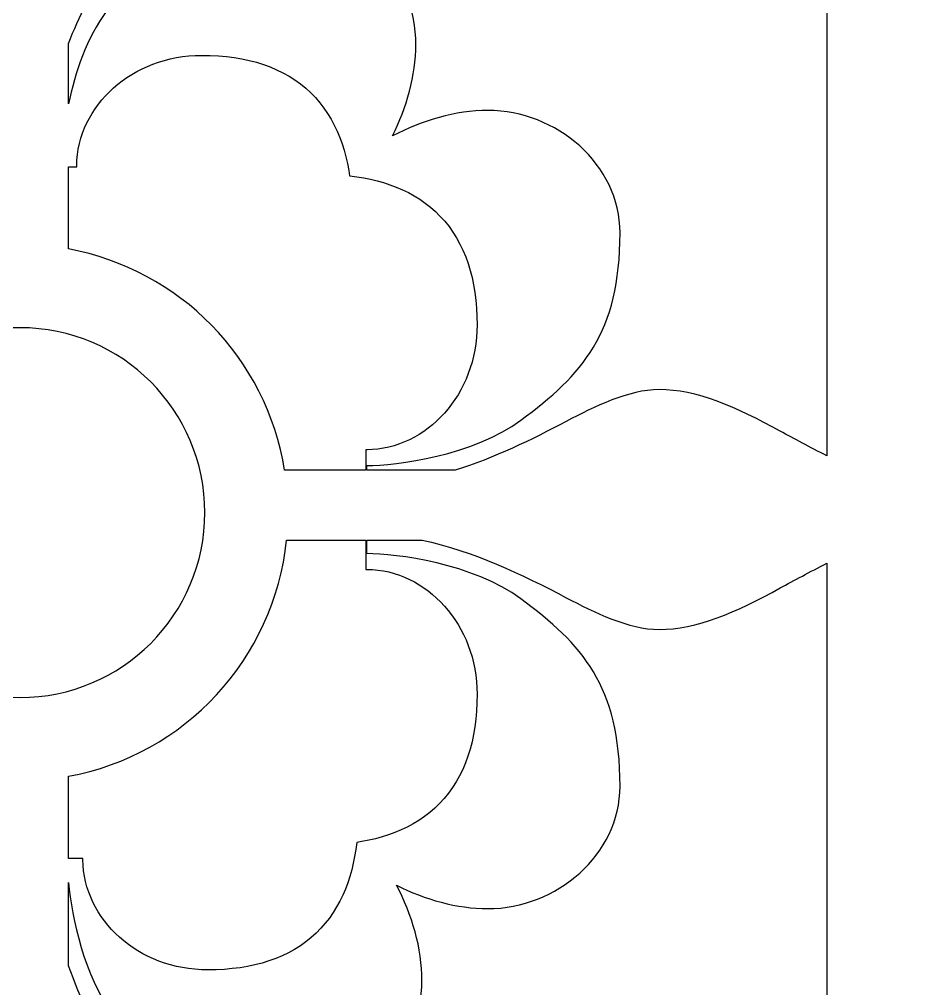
# Model space of a CAD drawing. Header units: centimetres. Extents: x 20.9 to 27, y -2.7 to 9.
# Drawn here: x 21.722 to 22.323, y -1.455 to -0.808 of the extents above; entities that cross this region are included whole.
import ezdxf

# ---------------------------------------------------------------- set-up
doc = ezdxf.new("R2010")
doc.units = ezdxf.units.CM
doc.header["$MEASUREMENT"] = 0
doc.layers.add('layer 1', color=7, linetype='Continuous')

msp = doc.modelspace()

# ---------------------------------------------------------------- linework, layer by layer
at = {"layer": 'layer 1', "color": 250}
for points, knots in [([(20.93631, -2.70131), (20.93631, -2.70131), (20.93631, 9.00077), (20.93631, 9.00077), (20.93631, 9.00077), (20.93631, 9.00077), (26.99977, 9.00077), (26.99977, 9.00077), (26.99977, 9.00077), (26.99977, 9.00077), (26.99977, -2.70131), (26.99977, -2.70131), (26.99977, -2.70131), (26.99977, -2.70131), (20.93631, -2.70131), (20.93631, -2.70131)], [0, 0, 0, 0, 0.2, 0.2, 0.2, 0.2, 0.4, 0.4, 0.4, 0.4, 0.6, 0.6, 0.6, 0.6, 1, 1, 1, 1]), ([(22.26134, -1.0992), (22.26134, -1.0992), (22.26134, -0.23466), (22.26134, -0.23466), (22.26134, -0.23466), (22.24997, -0.24053), (22.23936, -0.24618), (22.23019, -0.25116), (22.23019, -0.25116), (22.20076, -0.26753), (22.17377, -0.27897), (22.14923, -0.27897), (22.14923, -0.27897), (22.12878, -0.27897), (22.10588, -0.26753), (22.08707, -0.2577), (22.08707, -0.2577), (22.05763, -0.24207), (22.02465, -0.22645), (21.99073, -0.21926), (21.99073, -0.21926), (21.99073, -0.21926), (21.95377, -0.21926), (21.95377, -0.21926), (21.95377, -0.21926), (21.95377, -0.21926), (21.95377, -0.22826), (21.95377, -0.22826), (21.95377, -0.22826), (21.9734, -0.22826), (22.02493, -0.23481), (22.05681, -0.25853), (22.05681, -0.25853), (22.09771, -0.28878), (22.12306, -0.31658), (22.12306, -0.38365), (22.12306, -0.38365), (22.12306, -0.42945), (22.08054, -0.46543), (22.03473, -0.46543), (22.03473, -0.46543), (22.01401, -0.46543), (21.99261, -0.4594), (21.97366, -0.44984), (21.97366, -0.44984), (21.98402, -0.46945), (21.99064, -0.49189), (21.99064, -0.51361), (21.99064, -0.51361), (21.99064, -0.55942), (21.95466, -0.60193), (21.90886, -0.60193), (21.90886, -0.60193), (21.84179, -0.60193), (21.814, -0.57659), (21.78374, -0.53569), (21.78374, -0.53569), (21.76478, -0.5102), (21.75679, -0.47216), (21.75435, -0.44789), (21.75435, -0.44789), (21.75435, -0.44789), (21.75435, -0.50362), (21.75435, -0.50362), (21.75435, -0.50362), (21.76224, -0.52544), (21.77258, -0.54647), (21.78292, -0.56595), (21.78292, -0.56595), (21.79274, -0.58476), (21.80418, -0.60766), (21.80418, -0.62811), (21.80418, -0.62811), (21.80418, -0.64267), (21.80015, -0.6581), (21.79345, -0.67438), (21.79345, -0.67438), (21.79767, -0.68672), (21.80009, -0.69853), (21.80009, -0.70983), (21.80009, -0.70983), (21.80009, -0.73028), (21.78865, -0.75318), (21.77883, -0.77199), (21.77883, -0.77199), (21.77019, -0.78826), (21.76156, -0.8056), (21.75435, -0.82359), (21.75435, -0.82359), (21.75435, -0.82359), (21.75435, -0.86402), (21.75435, -0.86402), (21.75435, -0.86402), (21.75878, -0.8432), (21.76662, -0.81976), (21.77965, -0.80225), (21.77965, -0.80225), (21.80991, -0.76135), (21.8377, -0.73601), (21.90478, -0.73601), (21.90478, -0.73601), (21.95058, -0.73601), (21.98655, -0.77852), (21.98655, -0.82433), (21.98655, -0.82433), (21.98655, -0.84505), (21.98052, -0.86645), (21.97096, -0.88541), (21.97096, -0.88541), (21.99057, -0.87505), (22.01302, -0.86842), (22.03473, -0.86842), (22.03473, -0.86842), (22.08054, -0.86842), (22.12306, -0.9044), (22.12306, -0.9502), (22.12306, -0.9502), (22.12306, -1.01727), (22.09771, -1.04507), (22.05681, -1.07532), (22.05681, -1.07532), (22.02493, -1.09904), (21.9734, -1.10559), (21.95377, -1.10559), (21.95377, -1.10559), (21.95377, -1.10559), (21.95377, -1.10877), (21.95377, -1.10877), (21.95377, -1.10877), (21.95377, -1.10877), (22.01275, -1.10877), (22.01275, -1.10877), (22.01275, -1.10877), (22.03886, -1.10058), (22.06405, -1.08836), (22.08707, -1.07614), (22.08707, -1.07614), (22.10588, -1.06632), (22.12878, -1.05488), (22.14923, -1.05488), (22.14923, -1.05488), (22.17377, -1.05488), (22.20076, -1.06632), (22.23019, -1.08269), (22.23019, -1.08269), (22.23936, -1.08767), (22.24997, -1.09333), (22.26134, -1.0992)], [0, 0, 0, 0, 0.026316, 0.026316, 0.026316, 0.026316, 0.052632, 0.052632, 0.052632, 0.052632, 0.078947, 0.078947, 0.078947, 0.078947, 0.105263, 0.105263, 0.105263, 0.105263, 0.131579, 0.131579, 0.131579, 0.131579, 0.157895, 0.157895, 0.157895, 0.157895, 0.184211, 0.184211, 0.184211, 0.184211, 0.210526, 0.210526, 0.210526, 0.210526, 0.236842, 0.236842, 0.236842, 0.236842, 0.263158, 0.263158, 0.263158, 0.263158, 0.289474, 0.289474, 0.289474, 0.289474, 0.315789, 0.315789, 0.315789, 0.315789, 0.342105, 0.342105, 0.342105, 0.342105, 0.368421, 0.368421, 0.368421, 0.368421, 0.394737, 0.394737, 0.394737, 0.394737, 0.421053, 0.421053, 0.421053, 0.421053, 0.447368, 0.447368, 0.447368, 0.447368, 0.473684, 0.473684, 0.473684, 0.473684, 0.5, 0.5, 0.5, 0.5, 0.526316, 0.526316, 0.526316, 0.526316, 0.552632, 0.552632, 0.552632, 0.552632, 0.578947, 0.578947, 0.578947, 0.578947, 0.605263, 0.605263, 0.605263, 0.605263, 0.631579, 0.631579, 0.631579, 0.631579, 0.657895, 0.657895, 0.657895, 0.657895, 0.684211, 0.684211, 0.684211, 0.684211, 0.710526, 0.710526, 0.710526, 0.710526, 0.736842, 0.736842, 0.736842, 0.736842, 0.763158, 0.763158, 0.763158, 0.763158, 0.789474, 0.789474, 0.789474, 0.789474, 0.815789, 0.815789, 0.815789, 0.815789, 0.842105, 0.842105, 0.842105, 0.842105, 0.868421, 0.868421, 0.868421, 0.868421, 0.894737, 0.894737, 0.894737, 0.894737, 0.921053, 0.921053, 0.921053, 0.921053, 0.947368, 0.947368, 0.947368, 0.947368, 1, 1, 1, 1]), ([(21.75435, -0.90601), (21.75435, -0.90601), (21.75435, -0.96094), (21.75435, -0.96094), (21.75435, -0.96094), (21.82863, -0.97451), (21.88691, -1.03392), (21.89881, -1.10877), (21.89881, -1.10877), (21.89881, -1.10877), (21.95306, -1.10877), (21.95306, -1.10877), (21.95306, -1.10877), (21.95306, -1.10877), (21.95306, -1.09505), (21.95306, -1.09505), (21.95306, -1.09505), (21.95306, -1.09505), (21.95405, -1.09505), (21.95405, -1.09505), (21.95405, -1.09505), (21.95405, -1.09505), (21.95751, -1.09494), (21.95751, -1.09494), (21.95751, -1.09494), (21.95751, -1.09494), (21.96121, -1.09461), (21.96121, -1.09461), (21.96121, -1.09461), (21.96121, -1.09461), (21.96488, -1.09406), (21.96488, -1.09406), (21.96488, -1.09406), (21.96488, -1.09406), (21.9685, -1.09331), (21.9685, -1.09331), (21.9685, -1.09331), (21.9685, -1.09331), (21.97205, -1.09235), (21.97205, -1.09235), (21.97205, -1.09235), (21.97205, -1.09235), (21.97554, -1.09121), (21.97554, -1.09121), (21.97554, -1.09121), (21.97554, -1.09121), (21.97896, -1.08987), (21.97896, -1.08987), (21.97896, -1.08987), (21.97896, -1.08987), (21.9823, -1.08836), (21.9823, -1.08836), (21.9823, -1.08836), (21.9823, -1.08836), (21.98556, -1.08668), (21.98556, -1.08668), (21.98556, -1.08668), (21.98556, -1.08668), (21.98874, -1.08483), (21.98874, -1.08483), (21.98874, -1.08483), (21.98874, -1.08483), (21.99182, -1.08282), (21.99182, -1.08282), (21.99182, -1.08282), (21.99182, -1.08282), (21.9948, -1.08066), (21.9948, -1.08066), (21.9948, -1.08066), (21.9948, -1.08066), (21.99769, -1.07834), (21.99769, -1.07834), (21.99769, -1.07834), (21.99769, -1.07834), (22.00047, -1.07588), (22.00047, -1.07588), (22.00047, -1.07588), (22.00047, -1.07588), (22.00314, -1.07328), (22.00314, -1.07328), (22.00314, -1.07328), (22.00314, -1.07328), (22.0057, -1.07054), (22.0057, -1.07054), (22.0057, -1.07054), (22.0057, -1.07054), (22.00815, -1.06767), (22.00815, -1.06767), (22.00815, -1.06767), (22.00815, -1.06767), (22.01047, -1.06468), (22.01047, -1.06468), (22.01047, -1.06468), (22.01047, -1.06468), (22.01267, -1.06155), (22.01267, -1.06155), (22.01267, -1.06155), (22.01267, -1.06155), (22.01474, -1.05831), (22.01474, -1.05831), (22.01474, -1.05831), (22.01474, -1.05831), (22.01667, -1.05495), (22.01667, -1.05495), (22.01667, -1.05495), (22.01667, -1.05495), (22.01846, -1.05148), (22.01846, -1.05148), (22.01846, -1.05148), (22.01846, -1.05148), (22.02011, -1.0479), (22.02011, -1.0479), (22.02011, -1.0479), (22.02011, -1.0479), (22.0216, -1.04421), (22.0216, -1.04421), (22.0216, -1.04421), (22.0216, -1.04421), (22.02294, -1.04042), (22.02294, -1.04042), (22.02294, -1.04042), (22.02294, -1.04042), (22.02411, -1.03654), (22.02411, -1.03654), (22.02411, -1.03654), (22.02411, -1.03654), (22.02512, -1.03257), (22.02512, -1.03257), (22.02512, -1.03257), (22.02512, -1.03257), (22.02596, -1.02852), (22.02596, -1.02852), (22.02596, -1.02852), (22.02596, -1.02852), (22.02662, -1.02438), (22.02662, -1.02438), (22.02662, -1.02438), (22.02662, -1.02438), (22.02709, -1.02017), (22.02709, -1.02017), (22.02709, -1.02017), (22.02709, -1.02017), (22.02738, -1.01589), (22.02738, -1.01589), (22.02738, -1.01589), (22.02738, -1.01589), (22.02748, -1.0116), (22.02748, -1.0116), (22.02748, -1.0116), (22.02748, -1.0116), (22.02739, -1.00595), (22.02739, -1.00595), (22.02739, -1.00595), (22.02739, -1.00595), (22.02711, -1.0005), (22.02711, -1.0005), (22.02711, -1.0005), (22.02711, -1.0005), (22.02666, -0.9952), (22.02666, -0.9952), (22.02666, -0.9952), (22.02666, -0.9952), (22.02602, -0.99002), (22.02602, -0.99002), (22.02602, -0.99002), (22.02602, -0.99002), (22.02519, -0.98498), (22.02519, -0.98498), (22.02519, -0.98498), (22.02519, -0.98498), (22.02416, -0.98008), (22.02416, -0.98008), (22.02416, -0.98008), (22.02416, -0.98008), (22.02294, -0.97531), (22.02294, -0.97531), (22.02294, -0.97531), (22.02294, -0.97531), (22.02152, -0.97067), (22.02152, -0.97067), (22.02152, -0.97067), (22.02152, -0.97067), (22.0199, -0.96618), (22.0199, -0.96618), (22.0199, -0.96618), (22.0199, -0.96618), (22.01807, -0.96183), (22.01807, -0.96183), (22.01807, -0.96183), (22.01807, -0.96183), (22.01604, -0.95763), (22.01604, -0.95763), (22.01604, -0.95763), (22.01604, -0.95763), (22.01381, -0.95358), (22.01381, -0.95358), (22.01381, -0.95358), (22.01381, -0.95358), (22.01137, -0.9497), (22.01137, -0.9497), (22.01137, -0.9497), (22.01137, -0.9497), (22.00873, -0.946), (22.00873, -0.946), (22.00873, -0.946), (22.00873, -0.946), (22.0059, -0.94247), (22.0059, -0.94247), (22.0059, -0.94247), (22.0059, -0.94247), (22.00289, -0.93914), (22.00289, -0.93914), (22.00289, -0.93914), (22.00289, -0.93914), (21.9997, -0.93599), (21.9997, -0.93599), (21.9997, -0.93599), (21.9997, -0.93599), (21.99635, -0.93305), (21.99635, -0.93305), (21.99635, -0.93305), (21.99635, -0.93305), (21.99285, -0.93031), (21.99285, -0.93031), (21.99285, -0.93031), (21.99285, -0.93031), (21.98921, -0.92777), (21.98921, -0.92777), (21.98921, -0.92777), (21.98921, -0.92777), (21.98544, -0.92544), (21.98544, -0.92544), (21.98544, -0.92544), (21.98544, -0.92544), (21.98155, -0.9233), (21.98155, -0.9233), (21.98155, -0.9233), (21.98155, -0.9233), (21.97756, -0.92136), (21.97756, -0.92136), (21.97756, -0.92136), (21.97756, -0.92136), (21.97346, -0.9196), (21.97346, -0.9196), (21.97346, -0.9196), (21.97346, -0.9196), (21.96927, -0.91803), (21.96927, -0.91803), (21.96927, -0.91803), (21.96927, -0.91803), (21.965, -0.91663), (21.965, -0.91663), (21.965, -0.91663), (21.965, -0.91663), (21.96064, -0.9154), (21.96064, -0.9154), (21.96064, -0.9154), (21.96064, -0.9154), (21.9562, -0.91433), (21.9562, -0.91433), (21.9562, -0.91433), (21.9562, -0.91433), (21.95169, -0.91342), (21.95169, -0.91342), (21.95169, -0.91342), (21.95169, -0.91342), (21.9471, -0.91266), (21.9471, -0.91266), (21.9471, -0.91266), (21.9471, -0.91266), (21.94244, -0.91203), (21.94244, -0.91203), (21.94244, -0.91203), (21.94244, -0.91203), (21.9423, -0.91202), (21.9423, -0.91202), (21.9423, -0.91202), (21.9423, -0.91202), (21.94175, -0.90851), (21.94175, -0.90851), (21.94175, -0.90851), (21.94175, -0.90851), (21.94086, -0.90394), (21.94086, -0.90394), (21.94086, -0.90394), (21.94086, -0.90394), (21.93982, -0.89944), (21.93982, -0.89944), (21.93982, -0.89944), (21.93982, -0.89944), (21.93862, -0.89503), (21.93862, -0.89503), (21.93862, -0.89503), (21.93862, -0.89503), (21.93725, -0.8907), (21.93725, -0.8907), (21.93725, -0.8907), (21.93725, -0.8907), (21.9357, -0.88646), (21.9357, -0.88646), (21.9357, -0.88646), (21.9357, -0.88646), (21.93397, -0.8823), (21.93397, -0.8823), (21.93397, -0.8823), (21.93397, -0.8823), (21.93205, -0.87825), (21.93205, -0.87825), (21.93205, -0.87825), (21.93205, -0.87825), (21.92993, -0.87432), (21.92993, -0.87432), (21.92993, -0.87432), (21.92993, -0.87432), (21.92761, -0.87049), (21.92761, -0.87049), (21.92761, -0.87049), (21.92761, -0.87049), (21.92508, -0.8668), (21.92508, -0.8668), (21.92508, -0.8668), (21.92508, -0.8668), (21.92236, -0.86324), (21.92236, -0.86324), (21.92236, -0.86324), (21.92236, -0.86324), (21.91942, -0.85984), (21.91942, -0.85984), (21.91942, -0.85984), (21.91942, -0.85984), (21.91628, -0.8566), (21.91628, -0.8566), (21.91628, -0.8566), (21.91628, -0.8566), (21.91294, -0.85354), (21.91294, -0.85354), (21.91294, -0.85354), (21.91294, -0.85354), (21.90941, -0.85066), (21.90941, -0.85066), (21.90941, -0.85066), (21.90941, -0.85066), (21.90569, -0.84798), (21.90569, -0.84798), (21.90569, -0.84798), (21.90569, -0.84798), (21.9018, -0.8455), (21.9018, -0.8455), (21.9018, -0.8455), (21.9018, -0.8455), (21.89773, -0.84322), (21.89773, -0.84322), (21.89773, -0.84322), (21.89773, -0.84322), (21.89351, -0.84116), (21.89351, -0.84116), (21.89351, -0.84116), (21.89351, -0.84116), (21.88914, -0.8393), (21.88914, -0.8393), (21.88914, -0.8393), (21.88914, -0.8393), (21.88462, -0.83765), (21.88462, -0.83765), (21.88462, -0.83765), (21.88462, -0.83765), (21.87995, -0.8362), (21.87995, -0.8362), (21.87995, -0.8362), (21.87995, -0.8362), (21.87515, -0.83496), (21.87515, -0.83496), (21.87515, -0.83496), (21.87515, -0.83496), (21.87021, -0.83392), (21.87021, -0.83392), (21.87021, -0.83392), (21.87021, -0.83392), (21.86513, -0.83307), (21.86513, -0.83307), (21.86513, -0.83307), (21.86513, -0.83307), (21.85992, -0.83242), (21.85992, -0.83242), (21.85992, -0.83242), (21.85992, -0.83242), (21.85457, -0.83195), (21.85457, -0.83195), (21.85457, -0.83195), (21.85457, -0.83195), (21.84907, -0.83168), (21.84907, -0.83168), (21.84907, -0.83168), (21.84907, -0.83168), (21.84337, -0.83158), (21.84337, -0.83158), (21.84337, -0.83158), (21.84337, -0.83158), (21.83909, -0.83168), (21.83909, -0.83168), (21.83909, -0.83168), (21.83909, -0.83168), (21.83481, -0.83197), (21.83481, -0.83197), (21.83481, -0.83197), (21.83481, -0.83197), (21.8306, -0.83245), (21.8306, -0.83245), (21.8306, -0.83245), (21.8306, -0.83245), (21.82646, -0.8331), (21.82646, -0.8331), (21.82646, -0.8331), (21.82646, -0.8331), (21.8224, -0.83394), (21.8224, -0.83394), (21.8224, -0.83394), (21.8224, -0.83394), (21.81843, -0.83495), (21.81843, -0.83495), (21.81843, -0.83495), (21.81843, -0.83495), (21.81455, -0.83613), (21.81455, -0.83613), (21.81455, -0.83613), (21.81455, -0.83613), (21.81077, -0.83746), (21.81077, -0.83746), (21.81077, -0.83746), (21.81077, -0.83746), (21.80708, -0.83896), (21.80708, -0.83896), (21.80708, -0.83896), (21.80708, -0.83896), (21.8035, -0.8406), (21.8035, -0.8406), (21.8035, -0.8406), (21.8035, -0.8406), (21.80003, -0.84239), (21.80003, -0.84239), (21.80003, -0.84239), (21.80003, -0.84239), (21.79667, -0.84432), (21.79667, -0.84432), (21.79667, -0.84432), (21.79667, -0.84432), (21.79342, -0.84639), (21.79342, -0.84639), (21.79342, -0.84639), (21.79342, -0.84639), (21.7903, -0.84859), (21.7903, -0.84859), (21.7903, -0.84859), (21.7903, -0.84859), (21.7873, -0.85091), (21.7873, -0.85091), (21.7873, -0.85091), (21.7873, -0.85091), (21.78443, -0.85336), (21.78443, -0.85336), (21.78443, -0.85336), (21.78443, -0.85336), (21.78169, -0.85592), (21.78169, -0.85592), (21.78169, -0.85592), (21.78169, -0.85592), (21.77909, -0.85859), (21.77909, -0.85859), (21.77909, -0.85859), (21.77909, -0.85859), (21.77663, -0.86138), (21.77663, -0.86138), (21.77663, -0.86138), (21.77663, -0.86138), (21.77432, -0.86426), (21.77432, -0.86426), (21.77432, -0.86426), (21.77432, -0.86426), (21.77215, -0.86725), (21.77215, -0.86725), (21.77215, -0.86725), (21.77215, -0.86725), (21.77014, -0.87033), (21.77014, -0.87033), (21.77014, -0.87033), (21.77014, -0.87033), (21.76829, -0.8735), (21.76829, -0.8735), (21.76829, -0.8735), (21.76829, -0.8735), (21.76661, -0.87676), (21.76661, -0.87676), (21.76661, -0.87676), (21.76661, -0.87676), (21.7651, -0.8801), (21.7651, -0.8801), (21.7651, -0.8801), (21.7651, -0.8801), (21.76376, -0.88352), (21.76376, -0.88352), (21.76376, -0.88352), (21.76376, -0.88352), (21.76261, -0.88701), (21.76261, -0.88701), (21.76261, -0.88701), (21.76261, -0.88701), (21.76166, -0.89056), (21.76166, -0.89056), (21.76166, -0.89056), (21.76166, -0.89056), (21.7609, -0.89418), (21.7609, -0.89418), (21.7609, -0.89418), (21.7609, -0.89418), (21.76036, -0.89785), (21.76036, -0.89785), (21.76036, -0.89785), (21.76036, -0.89785), (21.76002, -0.90155), (21.76002, -0.90155), (21.76002, -0.90155), (21.76002, -0.90155), (21.75992, -0.90501), (21.75992, -0.90501), (21.75992, -0.90501), (21.75992, -0.90501), (21.75992, -0.90601), (21.75992, -0.90601), (21.75992, -0.90601), (21.75992, -0.90601), (21.75435, -0.90601), (21.75435, -0.90601)], [0, 0, 0, 0, 0.007463, 0.007463, 0.007463, 0.007463, 0.014925, 0.014925, 0.014925, 0.014925, 0.022388, 0.022388, 0.022388, 0.022388, 0.029851, 0.029851, 0.029851, 0.029851, 0.037313, 0.037313, 0.037313, 0.037313, 0.044776, 0.044776, 0.044776, 0.044776, 0.052239, 0.052239, 0.052239, 0.052239, 0.059701, 0.059701, 0.059701, 0.059701, 0.067164, 0.067164, 0.067164, 0.067164, 0.074627, 0.074627, 0.074627, 0.074627, 0.08209, 0.08209, 0.08209, 0.08209, 0.089552, 0.089552, 0.089552, 0.089552, 0.097015, 0.097015, 0.097015, 0.097015, 0.104478, 0.104478, 0.104478, 0.104478, 0.11194, 0.11194, 0.11194, 0.11194, 0.119403, 0.119403, 0.119403, 0.119403, 0.126866, 0.126866, 0.126866, 0.126866, 0.134328, 0.134328, 0.134328, 0.134328, 0.141791, 0.141791, 0.141791, 0.141791, 0.149254, 0.149254, 0.149254, 0.149254, 0.156716, 0.156716, 0.156716, 0.156716, 0.164179, 0.164179, 0.164179, 0.164179, 0.171642, 0.171642, 0.171642, 0.171642, 0.179104, 0.179104, 0.179104, 0.179104, 0.186567, 0.186567, 0.186567, 0.186567, 0.19403, 0.19403, 0.19403, 0.19403, 0.201493, 0.201493, 0.201493, 0.201493, 0.208955, 0.208955, 0.208955, 0.208955, 0.216418, 0.216418, 0.216418, 0.216418, 0.223881, 0.223881, 0.223881, 0.223881, 0.231343, 0.231343, 0.231343, 0.231343, 0.238806, 0.238806, 0.238806, 0.238806, 0.246269, 0.246269, 0.246269, 0.246269, 0.253731, 0.253731, 0.253731, 0.253731, 0.261194, 0.261194, 0.261194, 0.261194, 0.268657, 0.268657, 0.268657, 0.268657, 0.276119, 0.276119, 0.276119, 0.276119, 0.283582, 0.283582, 0.283582, 0.283582, 0.291045, 0.291045, 0.291045, 0.291045, 0.298507, 0.298507, 0.298507, 0.298507, 0.30597, 0.30597, 0.30597, 0.30597, 0.313433, 0.313433, 0.313433, 0.313433, 0.320896, 0.320896, 0.320896, 0.320896, 0.328358, 0.328358, 0.328358, 0.328358, 0.335821, 0.335821, 0.335821, 0.335821, 0.343284, 0.343284, 0.343284, 0.343284, 0.350746, 0.350746, 0.350746, 0.350746, 0.358209, 0.358209, 0.358209, 0.358209, 0.365672, 0.365672, 0.365672, 0.365672, 0.373134, 0.373134, 0.373134, 0.373134, 0.380597, 0.380597, 0.380597, 0.380597, 0.38806, 0.38806, 0.38806, 0.38806, 0.395522, 0.395522, 0.395522, 0.395522, 0.402985, 0.402985, 0.402985, 0.402985, 0.410448, 0.410448, 0.410448, 0.410448, 0.41791, 0.41791, 0.41791, 0.41791, 0.425373, 0.425373, 0.425373, 0.425373, 0.432836, 0.432836, 0.432836, 0.432836, 0.440299, 0.440299, 0.440299, 0.440299, 0.447761, 0.447761, 0.447761, 0.447761, 0.455224, 0.455224, 0.455224, 0.455224, 0.462687, 0.462687, 0.462687, 0.462687, 0.470149, 0.470149, 0.470149, 0.470149, 0.477612, 0.477612, 0.477612, 0.477612, 0.485075, 0.485075, 0.485075, 0.485075, 0.492537, 0.492537, 0.492537, 0.492537, 0.5, 0.5, 0.5, 0.5, 0.507463, 0.507463, 0.507463, 0.507463, 0.514925, 0.514925, 0.514925, 0.514925, 0.522388, 0.522388, 0.522388, 0.522388, 0.529851, 0.529851, 0.529851, 0.529851, 0.537313, 0.537313, 0.537313, 0.537313, 0.544776, 0.544776, 0.544776, 0.544776, 0.552239, 0.552239, 0.552239, 0.552239, 0.559701, 0.559701, 0.559701, 0.559701, 0.567164, 0.567164, 0.567164, 0.567164, 0.574627, 0.574627, 0.574627, 0.574627, 0.58209, 0.58209, 0.58209, 0.58209, 0.589552, 0.589552, 0.589552, 0.589552, 0.597015, 0.597015, 0.597015, 0.597015, 0.604478, 0.604478, 0.604478, 0.604478, 0.61194, 0.61194, 0.61194, 0.61194, 0.619403, 0.619403, 0.619403, 0.619403, 0.626866, 0.626866, 0.626866, 0.626866, 0.634328, 0.634328, 0.634328, 0.634328, 0.641791, 0.641791, 0.641791, 0.641791, 0.649254, 0.649254, 0.649254, 0.649254, 0.656716, 0.656716, 0.656716, 0.656716, 0.664179, 0.664179, 0.664179, 0.664179, 0.671642, 0.671642, 0.671642, 0.671642, 0.679104, 0.679104, 0.679104, 0.679104, 0.686567, 0.686567, 0.686567, 0.686567, 0.69403, 0.69403, 0.69403, 0.69403, 0.701493, 0.701493, 0.701493, 0.701493, 0.708955, 0.708955, 0.708955, 0.708955, 0.716418, 0.716418, 0.716418, 0.716418, 0.723881, 0.723881, 0.723881, 0.723881, 0.731343, 0.731343, 0.731343, 0.731343, 0.738806, 0.738806, 0.738806, 0.738806, 0.746269, 0.746269, 0.746269, 0.746269, 0.753731, 0.753731, 0.753731, 0.753731, 0.761194, 0.761194, 0.761194, 0.761194, 0.768657, 0.768657, 0.768657, 0.768657, 0.776119, 0.776119, 0.776119, 0.776119, 0.783582, 0.783582, 0.783582, 0.783582, 0.791045, 0.791045, 0.791045, 0.791045, 0.798507, 0.798507, 0.798507, 0.798507, 0.80597, 0.80597, 0.80597, 0.80597, 0.813433, 0.813433, 0.813433, 0.813433, 0.820896, 0.820896, 0.820896, 0.820896, 0.828358, 0.828358, 0.828358, 0.828358, 0.835821, 0.835821, 0.835821, 0.835821, 0.843284, 0.843284, 0.843284, 0.843284, 0.850746, 0.850746, 0.850746, 0.850746, 0.858209, 0.858209, 0.858209, 0.858209, 0.865672, 0.865672, 0.865672, 0.865672, 0.873134, 0.873134, 0.873134, 0.873134, 0.880597, 0.880597, 0.880597, 0.880597, 0.88806, 0.88806, 0.88806, 0.88806, 0.895522, 0.895522, 0.895522, 0.895522, 0.902985, 0.902985, 0.902985, 0.902985, 0.910448, 0.910448, 0.910448, 0.910448, 0.91791, 0.91791, 0.91791, 0.91791, 0.925373, 0.925373, 0.925373, 0.925373, 0.932836, 0.932836, 0.932836, 0.932836, 0.940299, 0.940299, 0.940299, 0.940299, 0.947761, 0.947761, 0.947761, 0.947761, 0.955224, 0.955224, 0.955224, 0.955224, 0.962687, 0.962687, 0.962687, 0.962687, 0.970149, 0.970149, 0.970149, 0.970149, 0.977612, 0.977612, 0.977612, 0.977612, 0.985075, 0.985075, 0.985075, 0.985075, 1, 1, 1, 1]), ([(21.59848, -1.13707), (21.59848, -1.06887), (21.65379, -1.01356), (21.72199, -1.01356), (21.72199, -1.01356), (21.79019, -1.01356), (21.8455, -1.06887), (21.8455, -1.13707), (21.8455, -1.13707), (21.8455, -1.20527), (21.79019, -1.26058), (21.72199, -1.26058), (21.72199, -1.26058), (21.65379, -1.26058), (21.59848, -1.20527), (21.59848, -1.13707)], [0, 0, 0, 0, 0.2, 0.2, 0.2, 0.2, 0.4, 0.4, 0.4, 0.4, 0.6, 0.6, 0.6, 0.6, 1, 1, 1, 1]), ([(22.26134, -2.0354), (22.26134, -2.0354), (22.26134, -1.17086), (22.26134, -1.17086), (22.26134, -1.17086), (22.24997, -1.17673), (22.23936, -1.18238), (22.23019, -1.18737), (22.23019, -1.18737), (22.20076, -1.20373), (22.17377, -1.21517), (22.14923, -1.21517), (22.14923, -1.21517), (22.12878, -1.21517), (22.10588, -1.20373), (22.08707, -1.19391), (22.08707, -1.19391), (22.05763, -1.17828), (22.02465, -1.16265), (21.99073, -1.15547), (21.99073, -1.15547), (21.99073, -1.15547), (21.95377, -1.15547), (21.95377, -1.15547), (21.95377, -1.15547), (21.95377, -1.15547), (21.95377, -1.16447), (21.95377, -1.16447), (21.95377, -1.16447), (21.9734, -1.16447), (22.02493, -1.17101), (22.05681, -1.19473), (22.05681, -1.19473), (22.09771, -1.22499), (22.12306, -1.25279), (22.12306, -1.31986), (22.12306, -1.31986), (22.12306, -1.36566), (22.08054, -1.40163), (22.03473, -1.40163), (22.03473, -1.40163), (22.01401, -1.40163), (21.99261, -1.3956), (21.97366, -1.38604), (21.97366, -1.38604), (21.98402, -1.40565), (21.99064, -1.4281), (21.99064, -1.44981), (21.99064, -1.44981), (21.99064, -1.49563), (21.95466, -1.53814), (21.90886, -1.53814), (21.90886, -1.53814), (21.84179, -1.53814), (21.814, -1.5128), (21.78374, -1.4719), (21.78374, -1.4719), (21.76478, -1.44641), (21.75679, -1.40836), (21.75435, -1.3841), (21.75435, -1.3841), (21.75435, -1.3841), (21.75435, -1.43983), (21.75435, -1.43983), (21.75435, -1.43983), (21.76224, -1.46165), (21.77258, -1.48267), (21.78292, -1.50215), (21.78292, -1.50215), (21.79274, -1.52097), (21.80418, -1.54387), (21.80418, -1.56431), (21.80418, -1.56431), (21.80418, -1.57888), (21.80015, -1.59431), (21.79345, -1.61059), (21.79345, -1.61059), (21.79767, -1.62293), (21.80009, -1.63474), (21.80009, -1.64604), (21.80009, -1.64604), (21.80009, -1.66649), (21.78865, -1.68939), (21.77883, -1.7082), (21.77883, -1.7082), (21.77019, -1.72446), (21.76156, -1.74181), (21.75435, -1.7598), (21.75435, -1.7598), (21.75435, -1.7598), (21.75435, -1.80023), (21.75435, -1.80023), (21.75435, -1.80023), (21.75878, -1.77941), (21.76662, -1.75597), (21.77965, -1.73845), (21.77965, -1.73845), (21.80991, -1.69756), (21.8377, -1.67221), (21.90478, -1.67221), (21.90478, -1.67221), (21.95058, -1.67221), (21.98655, -1.71473), (21.98655, -1.76054), (21.98655, -1.76054), (21.98655, -1.78126), (21.98052, -1.80266), (21.97096, -1.82161), (21.97096, -1.82161), (21.99057, -1.81125), (22.01302, -1.80463), (22.03473, -1.80463), (22.03473, -1.80463), (22.08054, -1.80463), (22.12306, -1.84061), (22.12306, -1.88641), (22.12306, -1.88641), (22.12306, -1.95348), (22.09771, -1.98127), (22.05681, -2.01153), (22.05681, -2.01153), (22.02493, -2.03525), (21.9734, -2.0418), (21.95377, -2.0418), (21.95377, -2.0418), (21.95377, -2.0418), (21.95377, -2.04497), (21.95377, -2.04497), (21.95377, -2.04497), (21.95377, -2.04497), (22.01275, -2.04497), (22.01275, -2.04497), (22.01275, -2.04497), (22.03886, -2.03679), (22.06405, -2.02457), (22.08707, -2.01235), (22.08707, -2.01235), (22.10588, -2.00253), (22.12878, -1.99109), (22.14923, -1.99109), (22.14923, -1.99109), (22.17377, -1.99109), (22.20076, -2.00253), (22.23019, -2.0189), (22.23019, -2.0189), (22.23936, -2.02388), (22.24997, -2.02953), (22.26134, -2.0354)], [0, 0, 0, 0, 0.026316, 0.026316, 0.026316, 0.026316, 0.052632, 0.052632, 0.052632, 0.052632, 0.078947, 0.078947, 0.078947, 0.078947, 0.105263, 0.105263, 0.105263, 0.105263, 0.131579, 0.131579, 0.131579, 0.131579, 0.157895, 0.157895, 0.157895, 0.157895, 0.184211, 0.184211, 0.184211, 0.184211, 0.210526, 0.210526, 0.210526, 0.210526, 0.236842, 0.236842, 0.236842, 0.236842, 0.263158, 0.263158, 0.263158, 0.263158, 0.289474, 0.289474, 0.289474, 0.289474, 0.315789, 0.315789, 0.315789, 0.315789, 0.342105, 0.342105, 0.342105, 0.342105, 0.368421, 0.368421, 0.368421, 0.368421, 0.394737, 0.394737, 0.394737, 0.394737, 0.421053, 0.421053, 0.421053, 0.421053, 0.447368, 0.447368, 0.447368, 0.447368, 0.473684, 0.473684, 0.473684, 0.473684, 0.5, 0.5, 0.5, 0.5, 0.526316, 0.526316, 0.526316, 0.526316, 0.552632, 0.552632, 0.552632, 0.552632, 0.578947, 0.578947, 0.578947, 0.578947, 0.605263, 0.605263, 0.605263, 0.605263, 0.631579, 0.631579, 0.631579, 0.631579, 0.657895, 0.657895, 0.657895, 0.657895, 0.684211, 0.684211, 0.684211, 0.684211, 0.710526, 0.710526, 0.710526, 0.710526, 0.736842, 0.736842, 0.736842, 0.736842, 0.763158, 0.763158, 0.763158, 0.763158, 0.789474, 0.789474, 0.789474, 0.789474, 0.815789, 0.815789, 0.815789, 0.815789, 0.842105, 0.842105, 0.842105, 0.842105, 0.868421, 0.868421, 0.868421, 0.868421, 0.894737, 0.894737, 0.894737, 0.894737, 0.921053, 0.921053, 0.921053, 0.921053, 0.947368, 0.947368, 0.947368, 0.947368, 1, 1, 1, 1]), ([(21.95306, -1.15547), (21.95306, -1.15547), (21.9001, -1.15547), (21.9001, -1.15547), (21.9001, -1.15547), (21.89198, -1.23494), (21.83188, -1.29904), (21.75435, -1.3132), (21.75435, -1.3132), (21.75435, -1.3132), (21.75435, -1.36814), (21.75435, -1.36814), (21.75435, -1.36814), (21.75435, -1.36814), (21.76402, -1.36814), (21.76402, -1.36814), (21.76402, -1.36814), (21.76402, -1.36814), (21.76402, -1.36914), (21.76402, -1.36914), (21.76402, -1.36914), (21.76402, -1.36914), (21.76412, -1.37259), (21.76412, -1.37259), (21.76412, -1.37259), (21.76412, -1.37259), (21.76445, -1.3763), (21.76445, -1.3763), (21.76445, -1.3763), (21.76445, -1.3763), (21.765, -1.37997), (21.765, -1.37997), (21.765, -1.37997), (21.765, -1.37997), (21.76576, -1.38358), (21.76576, -1.38358), (21.76576, -1.38358), (21.76576, -1.38358), (21.76671, -1.38714), (21.76671, -1.38714), (21.76671, -1.38714), (21.76671, -1.38714), (21.76786, -1.39063), (21.76786, -1.39063), (21.76786, -1.39063), (21.76786, -1.39063), (21.76919, -1.39405), (21.76919, -1.39405), (21.76919, -1.39405), (21.76919, -1.39405), (21.7707, -1.39739), (21.7707, -1.39739), (21.7707, -1.39739), (21.7707, -1.39739), (21.77238, -1.40064), (21.77238, -1.40064), (21.77238, -1.40064), (21.77238, -1.40064), (21.77423, -1.40382), (21.77423, -1.40382), (21.77423, -1.40382), (21.77423, -1.40382), (21.77624, -1.4069), (21.77624, -1.4069), (21.77624, -1.4069), (21.77624, -1.4069), (21.77841, -1.40989), (21.77841, -1.40989), (21.77841, -1.40989), (21.77841, -1.40989), (21.78072, -1.41277), (21.78072, -1.41277), (21.78072, -1.41277), (21.78072, -1.41277), (21.78318, -1.41555), (21.78318, -1.41555), (21.78318, -1.41555), (21.78318, -1.41555), (21.78578, -1.41823), (21.78578, -1.41823), (21.78578, -1.41823), (21.78578, -1.41823), (21.78852, -1.42079), (21.78852, -1.42079), (21.78852, -1.42079), (21.78852, -1.42079), (21.79139, -1.42323), (21.79139, -1.42323), (21.79139, -1.42323), (21.79139, -1.42323), (21.79439, -1.42556), (21.79439, -1.42556), (21.79439, -1.42556), (21.79439, -1.42556), (21.79751, -1.42776), (21.79751, -1.42776), (21.79751, -1.42776), (21.79751, -1.42776), (21.80075, -1.42982), (21.80075, -1.42982), (21.80075, -1.42982), (21.80075, -1.42982), (21.80411, -1.43176), (21.80411, -1.43176), (21.80411, -1.43176), (21.80411, -1.43176), (21.80759, -1.43355), (21.80759, -1.43355), (21.80759, -1.43355), (21.80759, -1.43355), (21.81117, -1.43519), (21.81117, -1.43519), (21.81117, -1.43519), (21.81117, -1.43519), (21.81485, -1.43668), (21.81485, -1.43668), (21.81485, -1.43668), (21.81485, -1.43668), (21.81864, -1.43802), (21.81864, -1.43802), (21.81864, -1.43802), (21.81864, -1.43802), (21.82252, -1.4392), (21.82252, -1.4392), (21.82252, -1.4392), (21.82252, -1.4392), (21.82649, -1.44021), (21.82649, -1.44021), (21.82649, -1.44021), (21.82649, -1.44021), (21.83055, -1.44104), (21.83055, -1.44104), (21.83055, -1.44104), (21.83055, -1.44104), (21.83469, -1.4417), (21.83469, -1.4417), (21.83469, -1.4417), (21.83469, -1.4417), (21.8389, -1.44218), (21.8389, -1.44218), (21.8389, -1.44218), (21.8389, -1.44218), (21.84318, -1.44247), (21.84318, -1.44247), (21.84318, -1.44247), (21.84318, -1.44247), (21.84746, -1.44256), (21.84746, -1.44256), (21.84746, -1.44256), (21.84746, -1.44256), (21.85311, -1.44247), (21.85311, -1.44247), (21.85311, -1.44247), (21.85311, -1.44247), (21.85856, -1.4422), (21.85856, -1.4422), (21.85856, -1.4422), (21.85856, -1.4422), (21.86387, -1.44174), (21.86387, -1.44174), (21.86387, -1.44174), (21.86387, -1.44174), (21.86904, -1.4411), (21.86904, -1.4411), (21.86904, -1.4411), (21.86904, -1.4411), (21.87408, -1.44027), (21.87408, -1.44027), (21.87408, -1.44027), (21.87408, -1.44027), (21.87898, -1.43925), (21.87898, -1.43925), (21.87898, -1.43925), (21.87898, -1.43925), (21.88376, -1.43803), (21.88376, -1.43803), (21.88376, -1.43803), (21.88376, -1.43803), (21.88839, -1.43661), (21.88839, -1.43661), (21.88839, -1.43661), (21.88839, -1.43661), (21.89288, -1.43498), (21.89288, -1.43498), (21.89288, -1.43498), (21.89288, -1.43498), (21.89723, -1.43316), (21.89723, -1.43316), (21.89723, -1.43316), (21.89723, -1.43316), (21.90144, -1.43113), (21.90144, -1.43113), (21.90144, -1.43113), (21.90144, -1.43113), (21.90548, -1.42889), (21.90548, -1.42889), (21.90548, -1.42889), (21.90548, -1.42889), (21.90936, -1.42645), (21.90936, -1.42645), (21.90936, -1.42645), (21.90936, -1.42645), (21.91307, -1.42381), (21.91307, -1.42381), (21.91307, -1.42381), (21.91307, -1.42381), (21.91659, -1.42099), (21.91659, -1.42099), (21.91659, -1.42099), (21.91659, -1.42099), (21.91993, -1.41797), (21.91993, -1.41797), (21.91993, -1.41797), (21.91993, -1.41797), (21.92307, -1.41479), (21.92307, -1.41479), (21.92307, -1.41479), (21.92307, -1.41479), (21.92601, -1.41144), (21.92601, -1.41144), (21.92601, -1.41144), (21.92601, -1.41144), (21.92875, -1.40794), (21.92875, -1.40794), (21.92875, -1.40794), (21.92875, -1.40794), (21.93129, -1.40429), (21.93129, -1.40429), (21.93129, -1.40429), (21.93129, -1.40429), (21.93362, -1.40052), (21.93362, -1.40052), (21.93362, -1.40052), (21.93362, -1.40052), (21.93576, -1.39664), (21.93576, -1.39664), (21.93576, -1.39664), (21.93576, -1.39664), (21.93771, -1.39264), (21.93771, -1.39264), (21.93771, -1.39264), (21.93771, -1.39264), (21.93946, -1.38854), (21.93946, -1.38854), (21.93946, -1.38854), (21.93946, -1.38854), (21.94103, -1.38436), (21.94103, -1.38436), (21.94103, -1.38436), (21.94103, -1.38436), (21.94243, -1.38008), (21.94243, -1.38008), (21.94243, -1.38008), (21.94243, -1.38008), (21.94366, -1.37572), (21.94366, -1.37572), (21.94366, -1.37572), (21.94366, -1.37572), (21.94473, -1.37129), (21.94473, -1.37129), (21.94473, -1.37129), (21.94473, -1.37129), (21.94564, -1.36677), (21.94564, -1.36677), (21.94564, -1.36677), (21.94564, -1.36677), (21.94641, -1.36218), (21.94641, -1.36218), (21.94641, -1.36218), (21.94641, -1.36218), (21.94703, -1.35752), (21.94703, -1.35752), (21.94703, -1.35752), (21.94703, -1.35752), (21.94704, -1.35738), (21.94704, -1.35738), (21.94704, -1.35738), (21.94704, -1.35738), (21.95056, -1.35683), (21.95056, -1.35683), (21.95056, -1.35683), (21.95056, -1.35683), (21.95513, -1.35595), (21.95513, -1.35595), (21.95513, -1.35595), (21.95513, -1.35595), (21.95962, -1.35491), (21.95962, -1.35491), (21.95962, -1.35491), (21.95962, -1.35491), (21.96403, -1.35371), (21.96403, -1.35371), (21.96403, -1.35371), (21.96403, -1.35371), (21.96837, -1.35233), (21.96837, -1.35233), (21.96837, -1.35233), (21.96837, -1.35233), (21.97261, -1.35079), (21.97261, -1.35079), (21.97261, -1.35079), (21.97261, -1.35079), (21.97676, -1.34905), (21.97676, -1.34905), (21.97676, -1.34905), (21.97676, -1.34905), (21.98081, -1.34713), (21.98081, -1.34713), (21.98081, -1.34713), (21.98081, -1.34713), (21.98475, -1.34501), (21.98475, -1.34501), (21.98475, -1.34501), (21.98475, -1.34501), (21.98857, -1.34269), (21.98857, -1.34269), (21.98857, -1.34269), (21.98857, -1.34269), (21.99226, -1.34017), (21.99226, -1.34017), (21.99226, -1.34017), (21.99226, -1.34017), (21.99582, -1.33744), (21.99582, -1.33744), (21.99582, -1.33744), (21.99582, -1.33744), (21.99922, -1.3345), (21.99922, -1.3345), (21.99922, -1.3345), (21.99922, -1.3345), (22.00246, -1.33136), (22.00246, -1.33136), (22.00246, -1.33136), (22.00246, -1.33136), (22.00552, -1.32802), (22.00552, -1.32802), (22.00552, -1.32802), (22.00552, -1.32802), (22.0084, -1.32449), (22.0084, -1.32449), (22.0084, -1.32449), (22.0084, -1.32449), (22.01108, -1.32078), (22.01108, -1.32078), (22.01108, -1.32078), (22.01108, -1.32078), (22.01356, -1.31688), (22.01356, -1.31688), (22.01356, -1.31688), (22.01356, -1.31688), (22.01584, -1.31282), (22.01584, -1.31282), (22.01584, -1.31282), (22.01584, -1.31282), (22.01791, -1.3086), (22.01791, -1.3086), (22.01791, -1.3086), (22.01791, -1.3086), (22.01976, -1.30422), (22.01976, -1.30422), (22.01976, -1.30422), (22.01976, -1.30422), (22.02142, -1.2997), (22.02142, -1.2997), (22.02142, -1.2997), (22.02142, -1.2997), (22.02286, -1.29503), (22.02286, -1.29503), (22.02286, -1.29503), (22.02286, -1.29503), (22.0241, -1.29023), (22.0241, -1.29023), (22.0241, -1.29023), (22.0241, -1.29023), (22.02515, -1.28529), (22.02515, -1.28529), (22.02515, -1.28529), (22.02515, -1.28529), (22.02599, -1.28021), (22.02599, -1.28021), (22.02599, -1.28021), (22.02599, -1.28021), (22.02664, -1.275), (22.02664, -1.275), (22.02664, -1.275), (22.02664, -1.275), (22.02711, -1.26965), (22.02711, -1.26965), (22.02711, -1.26965), (22.02711, -1.26965), (22.02739, -1.26416), (22.02739, -1.26416), (22.02739, -1.26416), (22.02739, -1.26416), (22.02748, -1.25846), (22.02748, -1.25846), (22.02748, -1.25846), (22.02748, -1.25846), (22.02738, -1.25417), (22.02738, -1.25417), (22.02738, -1.25417), (22.02738, -1.25417), (22.02709, -1.24989), (22.02709, -1.24989), (22.02709, -1.24989), (22.02709, -1.24989), (22.02662, -1.24568), (22.02662, -1.24568), (22.02662, -1.24568), (22.02662, -1.24568), (22.02596, -1.24154), (22.02596, -1.24154), (22.02596, -1.24154), (22.02596, -1.24154), (22.02512, -1.23749), (22.02512, -1.23749), (22.02512, -1.23749), (22.02512, -1.23749), (22.02411, -1.23352), (22.02411, -1.23352), (22.02411, -1.23352), (22.02411, -1.23352), (22.02294, -1.22964), (22.02294, -1.22964), (22.02294, -1.22964), (22.02294, -1.22964), (22.0216, -1.22585), (22.0216, -1.22585), (22.0216, -1.22585), (22.0216, -1.22585), (22.0201, -1.22216), (22.0201, -1.22216), (22.0201, -1.22216), (22.0201, -1.22216), (22.01846, -1.21858), (22.01846, -1.21858), (22.01846, -1.21858), (22.01846, -1.21858), (22.01667, -1.21511), (22.01667, -1.21511), (22.01667, -1.21511), (22.01667, -1.21511), (22.01474, -1.21175), (22.01474, -1.21175), (22.01474, -1.21175), (22.01474, -1.21175), (22.01267, -1.2085), (22.01267, -1.2085), (22.01267, -1.2085), (22.01267, -1.2085), (22.01047, -1.20538), (22.01047, -1.20538), (22.01047, -1.20538), (22.01047, -1.20538), (22.00815, -1.20238), (22.00815, -1.20238), (22.00815, -1.20238), (22.00815, -1.20238), (22.00571, -1.19951), (22.00571, -1.19951), (22.00571, -1.19951), (22.00571, -1.19951), (22.00314, -1.19677), (22.00314, -1.19677), (22.00314, -1.19677), (22.00314, -1.19677), (22.00047, -1.19417), (22.00047, -1.19417), (22.00047, -1.19417), (22.00047, -1.19417), (21.99769, -1.19171), (21.99769, -1.19171), (21.99769, -1.19171), (21.99769, -1.19171), (21.9948, -1.1894), (21.9948, -1.1894), (21.9948, -1.1894), (21.9948, -1.1894), (21.99182, -1.18723), (21.99182, -1.18723), (21.99182, -1.18723), (21.99182, -1.18723), (21.98874, -1.18522), (21.98874, -1.18522), (21.98874, -1.18522), (21.98874, -1.18522), (21.98557, -1.18337), (21.98557, -1.18337), (21.98557, -1.18337), (21.98557, -1.18337), (21.9823, -1.18169), (21.9823, -1.18169), (21.9823, -1.18169), (21.9823, -1.18169), (21.97896, -1.18018), (21.97896, -1.18018), (21.97896, -1.18018), (21.97896, -1.18018), (21.97554, -1.17885), (21.97554, -1.17885), (21.97554, -1.17885), (21.97554, -1.17885), (21.97205, -1.1777), (21.97205, -1.1777), (21.97205, -1.1777), (21.97205, -1.1777), (21.9685, -1.17674), (21.9685, -1.17674), (21.9685, -1.17674), (21.9685, -1.17674), (21.96488, -1.17599), (21.96488, -1.17599), (21.96488, -1.17599), (21.96488, -1.17599), (21.96122, -1.17544), (21.96122, -1.17544), (21.96122, -1.17544), (21.96122, -1.17544), (21.95751, -1.17511), (21.95751, -1.17511), (21.95751, -1.17511), (21.95751, -1.17511), (21.95406, -1.175), (21.95406, -1.175), (21.95406, -1.175), (21.95406, -1.175), (21.95306, -1.175), (21.95306, -1.175), (21.95306, -1.175), (21.95306, -1.175), (21.95306, -1.15547), (21.95306, -1.15547)], [0, 0, 0, 0, 0.007463, 0.007463, 0.007463, 0.007463, 0.014925, 0.014925, 0.014925, 0.014925, 0.022388, 0.022388, 0.022388, 0.022388, 0.029851, 0.029851, 0.029851, 0.029851, 0.037313, 0.037313, 0.037313, 0.037313, 0.044776, 0.044776, 0.044776, 0.044776, 0.052239, 0.052239, 0.052239, 0.052239, 0.059701, 0.059701, 0.059701, 0.059701, 0.067164, 0.067164, 0.067164, 0.067164, 0.074627, 0.074627, 0.074627, 0.074627, 0.08209, 0.08209, 0.08209, 0.08209, 0.089552, 0.089552, 0.089552, 0.089552, 0.097015, 0.097015, 0.097015, 0.097015, 0.104478, 0.104478, 0.104478, 0.104478, 0.11194, 0.11194, 0.11194, 0.11194, 0.119403, 0.119403, 0.119403, 0.119403, 0.126866, 0.126866, 0.126866, 0.126866, 0.134328, 0.134328, 0.134328, 0.134328, 0.141791, 0.141791, 0.141791, 0.141791, 0.149254, 0.149254, 0.149254, 0.149254, 0.156716, 0.156716, 0.156716, 0.156716, 0.164179, 0.164179, 0.164179, 0.164179, 0.171642, 0.171642, 0.171642, 0.171642, 0.179104, 0.179104, 0.179104, 0.179104, 0.186567, 0.186567, 0.186567, 0.186567, 0.19403, 0.19403, 0.19403, 0.19403, 0.201493, 0.201493, 0.201493, 0.201493, 0.208955, 0.208955, 0.208955, 0.208955, 0.216418, 0.216418, 0.216418, 0.216418, 0.223881, 0.223881, 0.223881, 0.223881, 0.231343, 0.231343, 0.231343, 0.231343, 0.238806, 0.238806, 0.238806, 0.238806, 0.246269, 0.246269, 0.246269, 0.246269, 0.253731, 0.253731, 0.253731, 0.253731, 0.261194, 0.261194, 0.261194, 0.261194, 0.268657, 0.268657, 0.268657, 0.268657, 0.276119, 0.276119, 0.276119, 0.276119, 0.283582, 0.283582, 0.283582, 0.283582, 0.291045, 0.291045, 0.291045, 0.291045, 0.298507, 0.298507, 0.298507, 0.298507, 0.30597, 0.30597, 0.30597, 0.30597, 0.313433, 0.313433, 0.313433, 0.313433, 0.320896, 0.320896, 0.320896, 0.320896, 0.328358, 0.328358, 0.328358, 0.328358, 0.335821, 0.335821, 0.335821, 0.335821, 0.343284, 0.343284, 0.343284, 0.343284, 0.350746, 0.350746, 0.350746, 0.350746, 0.358209, 0.358209, 0.358209, 0.358209, 0.365672, 0.365672, 0.365672, 0.365672, 0.373134, 0.373134, 0.373134, 0.373134, 0.380597, 0.380597, 0.380597, 0.380597, 0.38806, 0.38806, 0.38806, 0.38806, 0.395522, 0.395522, 0.395522, 0.395522, 0.402985, 0.402985, 0.402985, 0.402985, 0.410448, 0.410448, 0.410448, 0.410448, 0.41791, 0.41791, 0.41791, 0.41791, 0.425373, 0.425373, 0.425373, 0.425373, 0.432836, 0.432836, 0.432836, 0.432836, 0.440299, 0.440299, 0.440299, 0.440299, 0.447761, 0.447761, 0.447761, 0.447761, 0.455224, 0.455224, 0.455224, 0.455224, 0.462687, 0.462687, 0.462687, 0.462687, 0.470149, 0.470149, 0.470149, 0.470149, 0.477612, 0.477612, 0.477612, 0.477612, 0.485075, 0.485075, 0.485075, 0.485075, 0.492537, 0.492537, 0.492537, 0.492537, 0.5, 0.5, 0.5, 0.5, 0.507463, 0.507463, 0.507463, 0.507463, 0.514925, 0.514925, 0.514925, 0.514925, 0.522388, 0.522388, 0.522388, 0.522388, 0.529851, 0.529851, 0.529851, 0.529851, 0.537313, 0.537313, 0.537313, 0.537313, 0.544776, 0.544776, 0.544776, 0.544776, 0.552239, 0.552239, 0.552239, 0.552239, 0.559701, 0.559701, 0.559701, 0.559701, 0.567164, 0.567164, 0.567164, 0.567164, 0.574627, 0.574627, 0.574627, 0.574627, 0.58209, 0.58209, 0.58209, 0.58209, 0.589552, 0.589552, 0.589552, 0.589552, 0.597015, 0.597015, 0.597015, 0.597015, 0.604478, 0.604478, 0.604478, 0.604478, 0.61194, 0.61194, 0.61194, 0.61194, 0.619403, 0.619403, 0.619403, 0.619403, 0.626866, 0.626866, 0.626866, 0.626866, 0.634328, 0.634328, 0.634328, 0.634328, 0.641791, 0.641791, 0.641791, 0.641791, 0.649254, 0.649254, 0.649254, 0.649254, 0.656716, 0.656716, 0.656716, 0.656716, 0.664179, 0.664179, 0.664179, 0.664179, 0.671642, 0.671642, 0.671642, 0.671642, 0.679104, 0.679104, 0.679104, 0.679104, 0.686567, 0.686567, 0.686567, 0.686567, 0.69403, 0.69403, 0.69403, 0.69403, 0.701493, 0.701493, 0.701493, 0.701493, 0.708955, 0.708955, 0.708955, 0.708955, 0.716418, 0.716418, 0.716418, 0.716418, 0.723881, 0.723881, 0.723881, 0.723881, 0.731343, 0.731343, 0.731343, 0.731343, 0.738806, 0.738806, 0.738806, 0.738806, 0.746269, 0.746269, 0.746269, 0.746269, 0.753731, 0.753731, 0.753731, 0.753731, 0.761194, 0.761194, 0.761194, 0.761194, 0.768657, 0.768657, 0.768657, 0.768657, 0.776119, 0.776119, 0.776119, 0.776119, 0.783582, 0.783582, 0.783582, 0.783582, 0.791045, 0.791045, 0.791045, 0.791045, 0.798507, 0.798507, 0.798507, 0.798507, 0.80597, 0.80597, 0.80597, 0.80597, 0.813433, 0.813433, 0.813433, 0.813433, 0.820896, 0.820896, 0.820896, 0.820896, 0.828358, 0.828358, 0.828358, 0.828358, 0.835821, 0.835821, 0.835821, 0.835821, 0.843284, 0.843284, 0.843284, 0.843284, 0.850746, 0.850746, 0.850746, 0.850746, 0.858209, 0.858209, 0.858209, 0.858209, 0.865672, 0.865672, 0.865672, 0.865672, 0.873134, 0.873134, 0.873134, 0.873134, 0.880597, 0.880597, 0.880597, 0.880597, 0.88806, 0.88806, 0.88806, 0.88806, 0.895522, 0.895522, 0.895522, 0.895522, 0.902985, 0.902985, 0.902985, 0.902985, 0.910448, 0.910448, 0.910448, 0.910448, 0.91791, 0.91791, 0.91791, 0.91791, 0.925373, 0.925373, 0.925373, 0.925373, 0.932836, 0.932836, 0.932836, 0.932836, 0.940299, 0.940299, 0.940299, 0.940299, 0.947761, 0.947761, 0.947761, 0.947761, 0.955224, 0.955224, 0.955224, 0.955224, 0.962687, 0.962687, 0.962687, 0.962687, 0.970149, 0.970149, 0.970149, 0.970149, 0.977612, 0.977612, 0.977612, 0.977612, 0.985075, 0.985075, 0.985075, 0.985075, 1, 1, 1, 1])]:
    msp.add_open_spline(points, degree=3, knots=knots, dxfattribs=at)

doc.saveas('drawing.dxf')
